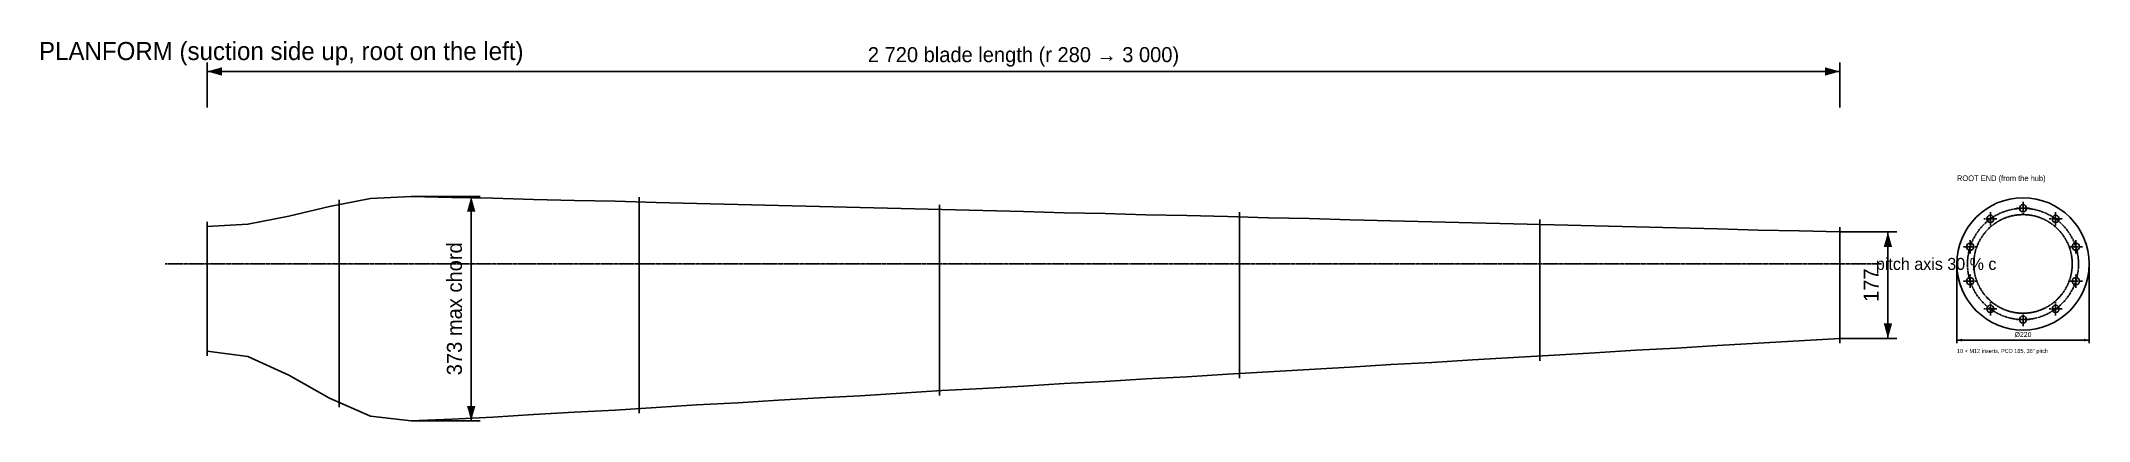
# Model space of a CAD drawing. Header units: millimetres. Extents: x -207 to 3205, y -261 to 371.
import ezdxf
from ezdxf.enums import TextEntityAlignment as Align

# ---------------------------------------------------------------- set-up
doc = ezdxf.new("R2010")
doc.units = ezdxf.units.MM
doc.linetypes.add('CENTER', pattern=[5.08, 3.175, -0.635, 0.635, -0.635])
doc.linetypes.add('DASHED', pattern=[1.524, 1.27, -0.254])
for name, color, linetype in [('CENTER', 1, 'CENTER'), ('DIM', 3, 'Continuous'), ('HIDDEN', 8, 'DASHED'), ('OUTLINE', 7, 'Continuous'), ('TEXT', 3, 'Continuous'), ('THIN', 7, 'Continuous')]:
    doc.layers.add(name, color=color, linetype=linetype)

msp = doc.modelspace()

# ---------------------------------------------------------------- hatches: boundary and pattern name
at = {"layer": 'DIM'}
for points in [[(70, 320), (95, 313), (95, 327)], [(2790, 320), (2765, 327), (2765, 313)], [(510, 111.9), (503, 86.9), (517, 86.9)], [(2870, 53.1), (2863, 28.1), (2877, 28.1)], [(2870, -123.9), (2877, -98.9), (2863, -98.9)], [(2985, -126.7), (2993.3, -129), (2993.3, -124.3)], [(3205, -126.7), (3196.7, -124.3), (3196.7, -129)], [(510, -261.1), (517, -236.1), (503, -236.1)]]:
    msp.add_hatch(color=7, dxfattribs=at).paths.add_polyline_path(points)

# ---------------------------------------------------------------- linework, layer by layer
at = {"layer": 'CENTER'}
for p, q in [((3095, 81.5), (3095, 103.5)), ((3029.6, 74.8), (3051.6, 74.8)), ((3040.6, 63.8), (3040.6, 85.8)), ((3084, 92.5), (3106, 92.5)), ((3138.4, 74.8), (3160.4, 74.8)), ((3149.4, 63.8), (3149.4, 85.8)), ((3007, 17.6), (3007, 39.6)), ((3183, 17.6), (3183, 39.6)), ((0, 0), (2860, 0)), ((2996, 28.6), (3018, 28.6)), ((3172, 28.6), (3194, 28.6)), ((2996, -28.6), (3018, -28.6)), ((3007, -39.6), (3007, -17.6)), ((3172, -28.6), (3194, -28.6)), ((3183, -39.6), (3183, -17.6)), ((3040.6, -85.8), (3040.6, -63.8)), ((3149.4, -85.8), (3149.4, -63.8)), ((3029.6, -74.8), (3051.6, -74.8)), ((3084, -92.5), (3106, -92.5)), ((3095, -103.5), (3095, -81.5)), ((3138.4, -74.8), (3160.4, -74.8))]:
    msp.add_line(p, q, dxfattribs=at)
msp.add_circle((3095, 0), 92.5, dxfattribs=at)
at = {"layer": 'DIM'}
for p, q in [((70, 260), (70, 335)), ((70, 320), (2790, 320)), ((2790, 260), (2790, 335)), ((410, 111.9), (525, 111.9)), ((510, 111.9), (510, -261.1)), ((2790, 53.1), (2885, 53.1)), ((2870, 53.1), (2870, -123.9)), ((2985, 0), (2985, -131.7)), ((3205, 0), (3205, -131.7)), ((2790, -123.9), (2885, -123.9)), ((2985, -126.7), (3205, -126.7)), ((410, -261.1), (525, -261.1))]:
    msp.add_line(p, q, dxfattribs=at)
at = {"layer": 'HIDDEN'}
msp.add_circle((3095, 0), 82, dxfattribs=at)
at = {"layer": 'OUTLINE'}
msp.add_lwpolyline([(70, 62.1), (138, 66), (206, 79.2), (274, 95.7), (342, 108.6), (410, 111.9), (478, 110.7), (546, 109.2), (614, 107.4), (682, 105.6), (750, 104.1), (818, 102.3), (886, 100.5), (954, 99), (1022, 97.2), (1090, 95.4), (1158, 93.9), (1226, 92.1), (1294, 90.3), (1362, 88.8), (1430, 87), (1498, 85.2), (1566, 83.7), (1634, 81.9), (1702, 80.4), (1770, 78.6), (1838, 76.8), (1906, 75.3), (1974, 73.5), (2042, 71.7), (2110, 70.2), (2178, 68.4), (2246, 66.6), (2314, 65.1), (2382, 63.3), (2450, 61.5), (2518, 60), (2586, 58.2), (2654, 56.4), (2722, 54.9), (2790, 53.1), (2790, -123.9), (2722, -128.1), (2654, -131.6), (2586, -135.8), (2518, -140), (2450, -143.5), (2382, -147.7), (2314, -151.9), (2246, -155.4), (2178, -159.6), (2110, -163.8), (2042, -167.3), (1974, -171.5), (1906, -175.7), (1838, -179.2), (1770, -183.4), (1702, -187.6), (1634, -191.1), (1566, -195.3), (1498, -198.8), (1430, -203), (1362, -207.2), (1294, -210.7), (1226, -214.9), (1158, -219.1), (1090, -222.6), (1022, -226.8), (954, -231), (886, -234.5), (818, -238.7), (750, -242.9), (682, -246.4), (614, -250.6), (546, -254.8), (478, -258.3), (410, -261.1), (342, -253.4), (274, -223.3), (206, -184.8), (138, -154), (70, -144.9)], close=True, dxfattribs=at)
for centre, radius in [((3095, 0), 110), ((3040.6, 74.8), 6), ((3095, 92.5), 6), ((3149.4, 74.8), 6), ((3007, 28.6), 6), ((3183, 28.6), 6), ((3007, -28.6), 6), ((3183, -28.6), 6), ((3040.6, -74.8), 6), ((3095, -92.5), 6), ((3149.4, -74.8), 6)]:
    msp.add_circle(centre, radius, dxfattribs=at)
at = {"layer": 'THIN'}
for p, q in [((290, 106.7), (290, -238.4)), ((790, 111), (790, -248.4)), ((70, 70.1), (70, -152.9)), ((1290, 98.4), (1290, -218.9)), ((1790, 86.1), (1790, -190.2)), ((2290, 73.6), (2290, -161.1)), ((2790, 61.1), (2790, -131.9))]:
    msp.add_line(p, q, dxfattribs=at)

# ---------------------------------------------------------------- texts
at = {"layer": 'DIM'}
for s, height, p in [('2 720 blade length (r 280 → 3 000)', 25, (1430, 328)), ('Ø220', 8.33, (3095, -124))]:
    msp.add_text(s, height=height, dxfattribs=at).set_placement(p, align=Align.BOTTOM_CENTER)
for s, p in [('373 max chord', (502, -74.6)), ('177', (2862, -35.4))]:
    msp.add_text(s, height=25, rotation=90, dxfattribs=at).set_placement(p, align=Align.BOTTOM_CENTER)
at = {"layer": 'TEXT'}
for s, height, p in [('PLANFORM (suction side up, root on the left)', 30, (-210, 330)), ('ROOT END (from the hub)', 9.333, (2985, 135)), ('10 × M12 inserts, PCD 185, 36° pitch', 6.667, (2985, -150))]:
    msp.add_text(s, height=height, dxfattribs=at).set_placement(p, align=Align.BOTTOM_LEFT)
msp.add_text('pitch axis 30 % c', height=20, dxfattribs=at).set_placement((2850, 0), align=Align.MIDDLE_LEFT)

doc.saveas('drawing.dxf')
